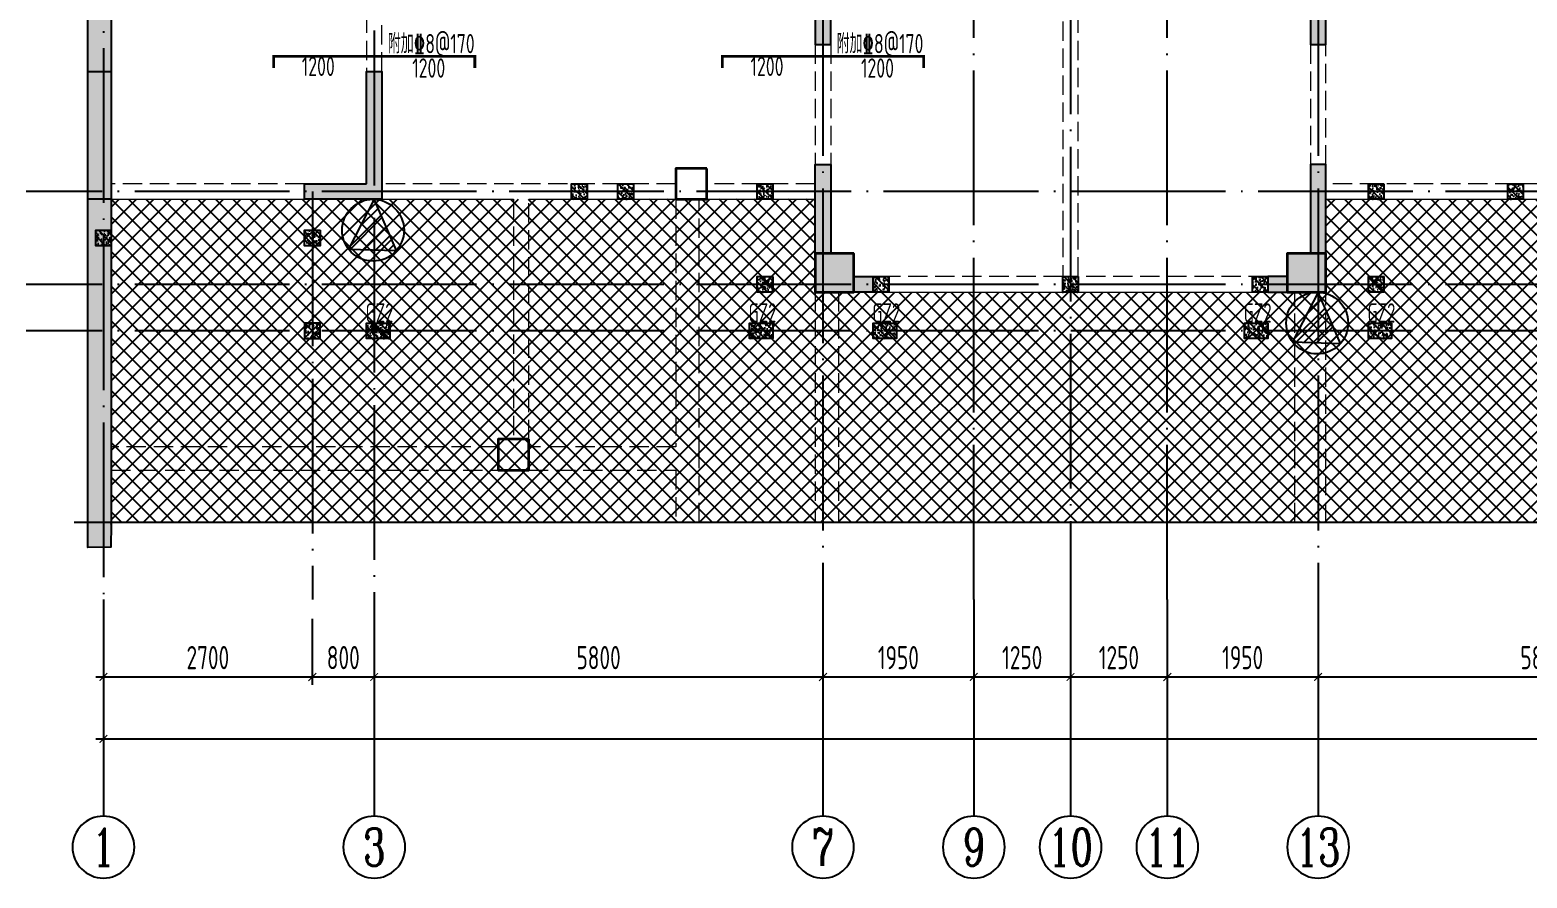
# Model space of a CAD drawing. Extents: x -668857 to 185752, y -270966 to 286822.
# Drawn here: x -207198 to -187848, y 194006 to 204970 of the extents above; entities that cross this region are included whole.
import ezdxf
from ezdxf.enums import TextEntityAlignment as Align

# ---------------------------------------------------------------- set-up
doc = ezdxf.new("R2010")
doc.units = 0
doc.header["$LTSCALE"] = 1000
doc.linetypes.add('DASH', pattern=[0.35, 0.25, -0.1])
doc.linetypes.add('DOTE', pattern=[2.42, 2, -0.2, 0.02, -0.2])
doc.layers.get('0').update_dxf_attribs({"linetype": 'CONTINUOUS'})
doc.layers.get('DEFPOINTS').update_dxf_attribs({"linetype": 'CONTINUOUS'})
for name, color, linetype in [('A-AXIS', 1, 'CONTINUOUS'), ('A-DOTE', 10, 'DOTE'), ('AXIS_NUM', 7, 'CONTINUOUS'), ('ROOF', 183, 'CONTINUOUS'), ('S-B板填充', 251, 'CONTINUOUS'), ('S-B板配筋', 6, 'CONTINUOUS'), ('S-B板配筋号', 7, 'CONTINUOUS'), ('S-L主梁线', 4, 'DASH'), ('S-Q墙实线', 6, 'CONTINUOUS'), ('S-X详图标注', 3, 'CONTINUOUS'), ('S-Y一般标注', 3, 'CONTINUOUS'), ('S-Z柱实线', 6, 'CONTINUOUS'), ('S-构造柱', 212, 'CONTINUOUS'), ('S-构造柱编号', 130, 'CONTINUOUS'), ('THIN', 7, 'CONTINUOUS'), ('底图$0$PUB_HATCH', 252, 'CONTINUOUS')]:
    doc.layers.add(name, color=color, linetype=linetype)
doc.layers.add('板元', color=253, linetype='CONTINUOUS', lineweight=18)
doc.layers.add('配箍校核', color=34, linetype='CONTINUOUS', plot=False)
doc.styles.add('TSSD_Axis', font='complex.shx', dxfattribs={"width": 0.7, "bigfont": 'hztxt.shx'})
doc.styles.add('TSSD_DIMENSION', font='Tssdeng.shx', dxfattribs={"width": 0.7, "bigfont": 'tssdchn.shx'})
doc.styles.add('TSSD_REIN', font='tssdeng.shx', dxfattribs={"width": 0.7, "height": 300, "bigfont": 'tssdchn.shx'})
doc.dimstyles.new('TSSD_100_100', dxfattribs={"dimtxt": 300, "dimasz": 100, "dimexe": 100, "dimexo": 250, "dimgap": 100, "dimtad": 1, "dimdec": 0, "dimzin": 0, "dimdsep": 46, "dimtxsty": 'TSSD_DIMENSION', "dimblk": 'ARCHTICK', "dimcen": 0, "dimdle": 100, "dimclrt": 7, "dimadec": 0, "dimazin": 0, "dimtfac": 1, "dimtdec": 0, "dimtix": 1, "dimtmove": 2, "dimatfit": 3, "dimldrblk": 'ARCHTICK', "dimfxl": 1, "dimtolj": 1, "dimtzin": 0, "dimarcsym": 0})

# ---------------------------------------------------------------- blocks, each defined once
blk = doc.blocks.new('ts_axno')
at = {"color": 0, "linetype": 'ByBlock', "lineweight": -2}
blk.add_circle((0, 0), 0.5, dxfattribs=at)
at = {"color": 0, "linetype": 'ByBlock', "lineweight": -2, "style": 'TSSD_Axis', "width": 0.7}
blk.add_attdef('A', text='', height=0.6, dxfattribs=at).set_placement((0, 0), align=Align.MIDDLE_CENTER)
blk = doc.blocks.new('_ArchTick')
at = {"color": 0, "linetype": 'ByBlock', "const_width": 0.15}
blk.add_lwpolyline([(-0.5, -0.5), (0.5, 0.5)], dxfattribs=at)
blk = doc.blocks.new('*D868')
at = {"layer": 'DEFPOINTS', "color": 0, "transparency": 16777216}
for p in [(-219074, 307819), (-218274, 307819), (-218274, 306819)]:
    blk.add_point(p, dxfattribs=at)
at = {"layer": 'S-Y一般标注', "color": 0, "lineweight": -2, "transparency": 16777216}
for p, q in [((-219074, 307569), (-219074, 306719)), ((-218274, 307569), (-218274, 306719)), ((-219174, 306819), (-218174, 306819))]:
    blk.add_line(p, q, dxfattribs=at)
at = {"layer": 'S-Y一般标注', "color": 0, "lineweight": -2, "transparency": 16777216, "xscale": 100, "yscale": 100, "zscale": 100, "rotation": 180}
blk.add_blockref('_ArchTick', (-219074, 306819), dxfattribs=at)
at = {"layer": 'S-Y一般标注', "color": 0, "lineweight": -2, "transparency": 16777216, "xscale": 100, "yscale": 100, "zscale": 100}
blk.add_blockref('_ArchTick', (-218274, 306819), dxfattribs=at)
at = {"layer": 'S-Y一般标注', "color": 7, "transparency": 16777216, "insert": (-218674, 307069), "char_height": 300, "attachment_point": 5, "style": 'TSSD_DIMENSION'}
blk.add_mtext('\\A1;800', dxfattribs=at)
blk = doc.blocks.new('*D869')
at = {"layer": 'DEFPOINTS', "color": 0, "transparency": 16777216}
for p in [(-218274, 307819), (-212474, 307819), (-212474, 306819)]:
    blk.add_point(p, dxfattribs=at)
at = {"layer": 'S-Y一般标注', "color": 0, "lineweight": -2, "transparency": 16777216}
for p, q in [((-218274, 307569), (-218274, 306719)), ((-212474, 307569), (-212474, 306719)), ((-218374, 306819), (-212374, 306819))]:
    blk.add_line(p, q, dxfattribs=at)
at = {"layer": 'S-Y一般标注', "color": 0, "lineweight": -2, "transparency": 16777216, "xscale": 100, "yscale": 100, "zscale": 100, "rotation": 180}
blk.add_blockref('_ArchTick', (-218274, 306819), dxfattribs=at)
at = {"layer": 'S-Y一般标注', "color": 0, "lineweight": -2, "transparency": 16777216, "xscale": 100, "yscale": 100, "zscale": 100}
blk.add_blockref('_ArchTick', (-212474, 306819), dxfattribs=at)
at = {"layer": 'S-Y一般标注', "color": 7, "transparency": 16777216, "insert": (-215374, 307069), "char_height": 300, "attachment_point": 5, "style": 'TSSD_DIMENSION'}
blk.add_mtext('\\A1;5800', dxfattribs=at)
blk = doc.blocks.new('*D870')
at = {"layer": 'DEFPOINTS', "color": 0, "transparency": 16777216}
for p in [(-208024, 307819), (-206074, 307819), (-206074, 306819)]:
    blk.add_point(p, dxfattribs=at)
at = {"layer": 'S-Y一般标注', "color": 0, "lineweight": -2, "transparency": 16777216}
for p, q in [((-208024, 307569), (-208024, 306719)), ((-206074, 307569), (-206074, 306719)), ((-208124, 306819), (-205974, 306819))]:
    blk.add_line(p, q, dxfattribs=at)
at = {"layer": 'S-Y一般标注', "color": 0, "lineweight": -2, "transparency": 16777216, "xscale": 100, "yscale": 100, "zscale": 100, "rotation": 180}
blk.add_blockref('_ArchTick', (-208024, 306819), dxfattribs=at)
at = {"layer": 'S-Y一般标注', "color": 0, "lineweight": -2, "transparency": 16777216, "xscale": 100, "yscale": 100, "zscale": 100}
blk.add_blockref('_ArchTick', (-206074, 306819), dxfattribs=at)
at = {"layer": 'S-Y一般标注', "color": 7, "transparency": 16777216, "insert": (-207049, 307069), "char_height": 300, "attachment_point": 5, "style": 'TSSD_DIMENSION'}
blk.add_mtext('\\A1;1950', dxfattribs=at)
blk = doc.blocks.new('*D871')
at = {"layer": 'DEFPOINTS', "color": 0, "transparency": 16777216}
for p in [(-206074, 307819), (-200274, 307819), (-200274, 306819)]:
    blk.add_point(p, dxfattribs=at)
at = {"layer": 'S-Y一般标注', "color": 0, "lineweight": -2, "transparency": 16777216}
for p, q in [((-206074, 307569), (-206074, 306719)), ((-200274, 307569), (-200274, 306719)), ((-206174, 306819), (-200174, 306819))]:
    blk.add_line(p, q, dxfattribs=at)
at = {"layer": 'S-Y一般标注', "color": 0, "lineweight": -2, "transparency": 16777216, "xscale": 100, "yscale": 100, "zscale": 100, "rotation": 180}
blk.add_blockref('_ArchTick', (-206074, 306819), dxfattribs=at)
at = {"layer": 'S-Y一般标注', "color": 0, "lineweight": -2, "transparency": 16777216, "xscale": 100, "yscale": 100, "zscale": 100}
blk.add_blockref('_ArchTick', (-200274, 306819), dxfattribs=at)
at = {"layer": 'S-Y一般标注', "color": 7, "transparency": 16777216, "insert": (-203174, 307069), "char_height": 300, "attachment_point": 5, "style": 'TSSD_DIMENSION'}
blk.add_mtext('\\A1;5800', dxfattribs=at)
blk = doc.blocks.new('*D880')
at = {"layer": 'DEFPOINTS', "color": 0, "transparency": 16777216}
for p in [(-221774, 307819), (-171774, 307819), (-171774, 306019)]:
    blk.add_point(p, dxfattribs=at)
at = {"layer": 'S-Y一般标注', "color": 0, "lineweight": -2, "transparency": 16777216}
for p, q in [((-221774, 307569), (-221774, 305919)), ((-171774, 307569), (-171774, 305919)), ((-221874, 306019), (-171674, 306019))]:
    blk.add_line(p, q, dxfattribs=at)
at = {"layer": 'S-Y一般标注', "color": 0, "lineweight": -2, "transparency": 16777216, "xscale": 100, "yscale": 100, "zscale": 100, "rotation": 180}
blk.add_blockref('_ArchTick', (-221774, 306019), dxfattribs=at)
at = {"layer": 'S-Y一般标注', "color": 0, "lineweight": -2, "transparency": 16777216, "xscale": 100, "yscale": 100, "zscale": 100}
blk.add_blockref('_ArchTick', (-171774, 306019), dxfattribs=at)
at = {"layer": 'S-Y一般标注', "color": 7, "transparency": 16777216, "insert": (-196774, 306269), "char_height": 300, "attachment_point": 5, "style": 'TSSD_DIMENSION'}
blk.add_mtext('\\A1;50000', dxfattribs=at)
blk = doc.blocks.new('*D881')
at = {"layer": 'DEFPOINTS', "color": 0, "transparency": 16777216}
for p in [(-212474, 307819), (-210524, 307819), (-210524, 306819)]:
    blk.add_point(p, dxfattribs=at)
at = {"layer": 'S-Y一般标注', "color": 0, "lineweight": -2, "transparency": 16777216}
for p, q in [((-212474, 307569), (-212474, 306719)), ((-210524, 307569), (-210524, 306719)), ((-212574, 306819), (-210424, 306819))]:
    blk.add_line(p, q, dxfattribs=at)
at = {"layer": 'S-Y一般标注', "color": 0, "lineweight": -2, "transparency": 16777216, "xscale": 100, "yscale": 100, "zscale": 100, "rotation": 180}
blk.add_blockref('_ArchTick', (-212474, 306819), dxfattribs=at)
at = {"layer": 'S-Y一般标注', "color": 0, "lineweight": -2, "transparency": 16777216, "xscale": 100, "yscale": 100, "zscale": 100}
blk.add_blockref('_ArchTick', (-210524, 306819), dxfattribs=at)
at = {"layer": 'S-Y一般标注', "color": 7, "transparency": 16777216, "insert": (-211499, 307069), "char_height": 300, "attachment_point": 5, "style": 'TSSD_DIMENSION'}
blk.add_mtext('\\A1;1950', dxfattribs=at)
blk = doc.blocks.new('*D882')
at = {"layer": 'DEFPOINTS', "color": 0, "transparency": 16777216}
for p in [(-221774, 307819), (-219074, 307819), (-219074, 306819)]:
    blk.add_point(p, dxfattribs=at)
at = {"layer": 'S-Y一般标注', "color": 0, "lineweight": -2, "transparency": 16777216}
for p, q in [((-221774, 307569), (-221774, 306719)), ((-219074, 307569), (-219074, 306719)), ((-221874, 306819), (-218974, 306819))]:
    blk.add_line(p, q, dxfattribs=at)
at = {"layer": 'S-Y一般标注', "color": 0, "lineweight": -2, "transparency": 16777216, "xscale": 100, "yscale": 100, "zscale": 100, "rotation": 180}
blk.add_blockref('_ArchTick', (-221774, 306819), dxfattribs=at)
at = {"layer": 'S-Y一般标注', "color": 0, "lineweight": -2, "transparency": 16777216, "xscale": 100, "yscale": 100, "zscale": 100}
blk.add_blockref('_ArchTick', (-219074, 306819), dxfattribs=at)
at = {"layer": 'S-Y一般标注', "color": 7, "transparency": 16777216, "insert": (-220424, 307069), "char_height": 300, "attachment_point": 5, "style": 'TSSD_DIMENSION'}
blk.add_mtext('\\A1;2700', dxfattribs=at)
blk = doc.blocks.new('*D899')
at = {"layer": 'DEFPOINTS', "color": 0, "transparency": 16777216}
for p in [(-210524, 307819), (-209274, 307819), (-209274, 306819)]:
    blk.add_point(p, dxfattribs=at)
at = {"layer": 'S-Y一般标注', "color": 0, "lineweight": -2, "transparency": 16777216}
for p, q in [((-210524, 307569), (-210524, 306719)), ((-209274, 307569), (-209274, 306719)), ((-210624, 306819), (-209174, 306819))]:
    blk.add_line(p, q, dxfattribs=at)
at = {"layer": 'S-Y一般标注', "color": 0, "lineweight": -2, "transparency": 16777216, "xscale": 100, "yscale": 100, "zscale": 100, "rotation": 180}
blk.add_blockref('_ArchTick', (-210524, 306819), dxfattribs=at)
at = {"layer": 'S-Y一般标注', "color": 0, "lineweight": -2, "transparency": 16777216, "xscale": 100, "yscale": 100, "zscale": 100}
blk.add_blockref('_ArchTick', (-209274, 306819), dxfattribs=at)
at = {"layer": 'S-Y一般标注', "color": 7, "transparency": 16777216, "insert": (-209899, 307069), "char_height": 300, "attachment_point": 5, "style": 'TSSD_DIMENSION'}
blk.add_mtext('\\A1;1250', dxfattribs=at)
blk = doc.blocks.new('*D900')
at = {"layer": 'DEFPOINTS', "color": 0, "transparency": 16777216}
for p in [(-209274, 307819), (-208024, 307819), (-208024, 306819)]:
    blk.add_point(p, dxfattribs=at)
at = {"layer": 'S-Y一般标注', "color": 0, "lineweight": -2, "transparency": 16777216}
for p, q in [((-209274, 307569), (-209274, 306719)), ((-208024, 307569), (-208024, 306719)), ((-209374, 306819), (-207924, 306819))]:
    blk.add_line(p, q, dxfattribs=at)
at = {"layer": 'S-Y一般标注', "color": 0, "lineweight": -2, "transparency": 16777216, "xscale": 100, "yscale": 100, "zscale": 100, "rotation": 180}
blk.add_blockref('_ArchTick', (-209274, 306819), dxfattribs=at)
at = {"layer": 'S-Y一般标注', "color": 0, "lineweight": -2, "transparency": 16777216, "xscale": 100, "yscale": 100, "zscale": 100}
blk.add_blockref('_ArchTick', (-208024, 306819), dxfattribs=at)
at = {"layer": 'S-Y一般标注', "color": 7, "transparency": 16777216, "insert": (-208649, 307069), "char_height": 300, "attachment_point": 5, "style": 'TSSD_DIMENSION'}
blk.add_mtext('\\A1;1250', dxfattribs=at)
blk = doc.blocks.new('20210825.04523959')
at = {"layer": 'S-X详图标注'}
h = blk.add_hatch(dxfattribs=at)
h.set_pattern_fill('METAL', color=256, scale=30, style=0)
h.set_pattern_definition([(45, (128135.16, -210953.7), (-84.852814, 84.852814), [])])
h.paths.add_polyline_path([(16600, 800), (16269, 157), (16888, 137)])
for p, q in [((4398, 2000), (4067, 1357)), ((4686, 1337), (4398, 2000)), ((4067, 1357), (4686, 1337))]:
    blk.add_line(p, q, dxfattribs=at)
at = {"layer": 'S-X详图标注', "linetype": 'Continuous'}
for p, q in [((4093, 1356), (4500, 1764)), ((4218, 1651), (4449, 1882)), ((4257, 1351), (4552, 1645)), ((4422, 1345), (4603, 1527)), ((4586, 1340), (4655, 1409))]:
    blk.add_line(p, q, dxfattribs=at)
at = {"layer": 'S-X详图标注'}
blk.add_lwpolyline([(16600, 800), (16269, 157), (16888, 137), (16600, 800)], dxfattribs=at)
for centre in [(4385, 1600), (16587, 400)]:
    blk.add_circle(centre, 400, dxfattribs=at)
blk = doc.blocks.new('20210730.02141516')
at = {"layer": 'S-构造柱'}
h = blk.add_hatch(dxfattribs=at)
h.set_pattern_fill('ARMORED', color=256, scale=15, angle=-90, style=0)
h.set_pattern_definition([(320, (-154189.41, 3278673.45), (-9.4128202, -107.5890274), [11.25, -123.75]), (265, (-154189.41, 3278673.45), (112.82882, 20.8127), [9, -99]), (10.4514, (-154190.19, 3278664.49), (103.4159313, -86.7764073), [9.5610285, -105.1713168]), (316.1842, (-154159.41, 3278673.45), (-24.827852, -160.0861573), [16.875, -185.625]), (6.6356, (-154161.48, 3278660.11), (146.117681, -140.199406), [14.341543, -157.75695]), (261.1842, (-154159.41, 3278673.45), (146.11779, -140.199292), [13.5, -148.5]), (291, (-154166.91, 3278658.45), (-60.3928336, -89.5360578), [11.25, -123.75]), (236, (-154166.91, 3278658.45), (108.7725068, -36.4972998), [9, -99]), (341.4514, (-154171.94, 3278650.99), (48.3795745, -126.0333943), [9.5610285, -105.1713168]), (307.5, (-154189.41, 3278673.454), (49.93407807, -1.8239783), [0, -97.8, 0, -100.5, 0, -99.375]), (277.5, (-154189.41, 3278673.454), (59.1617568, -39.4604306), [0, -57.3, 0, -95.55, 0, -37.875]), (237.5, (-154189.41, 3278706.904), (-3.38323076, -80.07336543), [0, -37.5, 0, -117, 0, -155.25]), (227.5, (-154189.41, 3278721.904), (15.0157473, -87.4779254), [0, -48.75, 0, -77.7, 0, -110.25]), (315, (-154189.41, 3278673.454), (53.0330086, 53.0330086), [])])
h.paths.add_polyline_path([(200, 200), (200, 0), (0, 0), (0, 200)])
blk.add_lwpolyline([(200, 200), (200, 0), (0, 0), (0, 200)], close=True, dxfattribs=at)
blk = doc.blocks.new('20210809.18224761')
at = {"layer": 'S-构造柱'}
h = blk.add_hatch(dxfattribs=at)
h.set_pattern_fill('ARMORED', color=256, scale=15, angle=-90, style=0)
h.set_pattern_definition([(320, (-154189.41, 3278673.45), (-9.4128202, -107.5890274), [11.25, -123.75]), (265, (-154189.41, 3278673.45), (112.82882, 20.8127), [9, -99]), (10.4514, (-154190.19, 3278664.49), (103.4159313, -86.7764073), [9.5610285, -105.1713168]), (316.1842, (-154159.41, 3278673.45), (-24.827852, -160.0861573), [16.875, -185.625]), (6.6356, (-154161.48, 3278660.11), (146.117681, -140.199406), [14.341543, -157.75695]), (261.1842, (-154159.41, 3278673.45), (146.11779, -140.199292), [13.5, -148.5]), (291, (-154166.91, 3278658.45), (-60.3928336, -89.5360578), [11.25, -123.75]), (236, (-154166.91, 3278658.45), (108.7725068, -36.4972998), [9, -99]), (341.4514, (-154171.94, 3278650.99), (48.3795745, -126.0333943), [9.5610285, -105.1713168]), (307.5, (-154189.41, 3278673.454), (49.93407807, -1.8239783), [0, -97.8, 0, -100.5, 0, -99.375]), (277.5, (-154189.41, 3278673.454), (59.1617568, -39.4604306), [0, -57.3, 0, -95.55, 0, -37.875]), (237.5, (-154189.41, 3278706.904), (-3.38323076, -80.07336543), [0, -37.5, 0, -117, 0, -155.25]), (227.5, (-154189.41, 3278721.904), (15.0157473, -87.4779254), [0, -48.75, 0, -77.7, 0, -110.25]), (315, (-154189.41, 3278673.454), (53.0330086, 53.0330086), [])])
h.paths.add_polyline_path([(300, 200), (300, 0), (0, 0), (0, 200)])
blk.add_lwpolyline([(300, 200), (300, 0), (0, 0), (0, 200)], close=True, dxfattribs=at)
blk = doc.blocks.new('20210809.18235135')
at = {"layer": '配箍校核'}
blk.add_blockref('20210809.18224761', (12, 0), dxfattribs=at)
at = {"layer": 'S-构造柱编号', "color": 2, "linetype": 'ByBlock', "style": 'TSSD_REIN', "width": 0.65}
blk.add_text('GZ2', height=250, dxfattribs=at).set_placement((0, 206, 0))
blk = doc.blocks.new('20210809.18285270')
at = {"layer": 'ROOF'}
for p in [(6150, 1800), (6750, 1800), (8550, 1800), (16450, 1800), (18250, 1800), (10050, 600), (12500, 600), (14950, 600), (16450, 600)]:
    blk.add_blockref('20210730.02141516', p, dxfattribs=at)
at = {"layer": 'ROOF', "rotation": 359.9999999538236}
for p in [(0, 1200), (2700, 1200), (8550, 600)]:
    blk.add_blockref('20210730.02141516', p, dxfattribs=at)
at = {"layer": 'ROOF', "xscale": -1, "rotation": 4.61764226855621e-08}
blk.add_blockref('20210730.02141516', (2900, 0), dxfattribs=at)
at = {"layer": '配箍校核'}
for p in [(3488, 0), (8438, 0), (10038, 0), (14838, 0), (16438, 0)]:
    blk.add_blockref('20210809.18235135', p, dxfattribs=at)
blk = doc.blocks.new('20210825.01395608')
at = {"layer": 'A-AXIS'}
for p, q in [((83598.7, -255388.1), (83598.7, -258188.1)), ((87098.7, -255388.1), (87098.7, -258188.1)), ((92898.7, -255388.1), (92898.7, -258188.1)), ((94848.7, -255388.1), (94848.7, -258188.1)), ((96098.7, -255388.2), (96098.7, -258188.2)), ((97348.7, -255388.1), (97348.7, -258188.1)), ((99298.7, -255388.1), (99298.7, -258188.1))]:
    blk.add_line(p, q, dxfattribs=at)
at = {"layer": 'A-DOTE'}
for p, q in [((83598.7, -233739.7), (83598.7, -255388.1)), ((92898.9, -242813.2), (92898.7, -255388.1)), ((99298.5, -242813.2), (99298.7, -255388.1)), ((94848.7, -255388.1), (94848.7, -245013.2)), ((97348.7, -255388.1), (97348.7, -245013.2)), ((87098.7, -245613.2), (87098.7, -255388.1)), ((96098.7, -247113.2), (96098.7, -255388.1)), ((136822.6, -250113.2), (82598.7, -250113.2)), ((86298.7, -250113.2), (86298.7, -255388.1)), ((136822.6, -251313.2), (82598.7, -251313.2)), ((136822.6, -251913.2), (82598.7, -251913.2))]:
    blk.add_line(p, q, dxfattribs=at)
at = {"layer": 'A-AXIS'}
ref = blk.add_blockref('ts_axno', (83598.7, -258588.1), dxfattribs=dict(at, xscale=-800, yscale=800, zscale=800, rotation=180))
ref.add_attrib('1', '1', dxfattribs={"layer": 'AXIS_NUM', "height": 480, "style": 'TSSD_Axis', "width": 0.7}).set_placement((83598.7, -258588.1), align=Align.MIDDLE_CENTER)
ref = blk.add_blockref('ts_axno', (87098.7, -258588.1), dxfattribs=dict(at, xscale=-800, yscale=800, zscale=800, rotation=180))
ref.add_attrib('2', '3', dxfattribs={"layer": 'AXIS_NUM', "height": 480, "style": 'TSSD_Axis', "width": 0.7}).set_placement((87098.7, -258588.1), align=Align.MIDDLE_CENTER)
ref = blk.add_blockref('ts_axno', (92898.7, -258588.1), dxfattribs=dict(at, xscale=-800, yscale=800, zscale=800, rotation=180))
ref.add_attrib('5', '7', dxfattribs={"layer": 'AXIS_NUM', "height": 480, "style": 'TSSD_Axis', "width": 0.7}).set_placement((92898.7, -258588.1), align=Align.MIDDLE_CENTER)
ref = blk.add_blockref('ts_axno', (94848.7, -258588.1), dxfattribs=dict(at, xscale=-800, yscale=800, zscale=800, rotation=180))
ref.add_attrib('19', '9', dxfattribs={"layer": 'AXIS_NUM', "height": 480, "style": 'TSSD_Axis', "width": 0.7}).set_placement((94848.7, -258588.1), align=Align.MIDDLE_CENTER)
ref = blk.add_blockref('ts_axno', (96098.7, -258588.2), dxfattribs=dict(at, xscale=-800, yscale=800, zscale=800, rotation=180))
ref.add_attrib('8', '10', dxfattribs={"layer": 'AXIS_NUM', "height": 480, "style": 'TSSD_Axis', "width": 0.7}).set_placement((96098.7, -258588.2), align=Align.MIDDLE_CENTER)
ref = blk.add_blockref('ts_axno', (97348.7, -258588.1), dxfattribs=dict(at, xscale=-800, yscale=800, zscale=800, rotation=180))
ref.add_attrib('19', '11', dxfattribs={"layer": 'AXIS_NUM', "height": 480, "style": 'TSSD_Axis', "width": 0.7}).set_placement((97348.7, -258588.1), align=Align.MIDDLE_CENTER)
ref = blk.add_blockref('ts_axno', (99298.7, -258588.1), dxfattribs=dict(at, xscale=-800, yscale=800, zscale=800, rotation=180))
ref.add_attrib('8', '13', dxfattribs={"layer": 'AXIS_NUM', "height": 480, "style": 'TSSD_Axis', "width": 0.7}).set_placement((99298.7, -258588.1), align=Align.MIDDLE_CENTER)
at = {"layer": 'S-Y一般标注'}
for base, p1, p2, picture, middle in [((133598.7, -257188.1), (83598.7, -255388.1), (133598.7, -255388.1), '*D880', (108598.7, -256938.1)), ((86298.7, -256388.1), (83598.7, -255388.1), (86298.7, -255388.1), '*D882', (84948.7, -256138.1)), ((87098.7, -256388.1), (86298.7, -255388.1), (87098.7, -255388.1), '*D868', (86698.7, -256138.1)), ((92898.7, -256388.1), (87098.7, -255388.1), (92898.7, -255388.1), '*D869', (89998.7, -256138.1)), ((94848.7, -256388.1), (92898.7, -255388.1), (94848.7, -255388.1), '*D881', (93873.7, -256138.1)), ((96098.7, -256388.1), (94848.7, -255388.1), (96098.7, -255388.1), '*D899', (95473.7, -256138.1)), ((97348.7, -256388.1), (96098.7, -255388.1), (97348.7, -255388.1), '*D900', (96723.7, -256138.1)), ((99298.7, -256388.1), (97348.7, -255388.1), (99298.7, -255388.1), '*D870', (98323.7, -256138.1)), ((105098.7, -256388.1), (99298.7, -255388.1), (105098.7, -255388.1), '*D871', (102198.7, -256138.1))]:
    dim = blk.add_linear_dim(base=base, p1=p1, p2=p2, dimstyle='TSSD_100_100', dxfattribs=at)
    dim.commit()
    dim.dimension.update_dxf_attribs({"geometry": picture, "text_midpoint": middle, "insert": (305372.3, -563207.3)})

msp = doc.modelspace()

# ---------------------------------------------------------------- hatches: boundary and pattern name
at = {"layer": 'S-B板填充'}
h = msp.add_hatch(dxfattribs=at)
h.set_pattern_fill('HOLE_MATETIEL', color=252, scale=50, style=0)
h.set_pattern_definition([(45, (0, 0), (-112.2532, 112.2532), []), (135, (0, 0), (-112.2532, -112.2532), [])])
h.paths.add_polyline_path([(-154023.99, 210280.89), (-155735.28, 210280.89), (-155735.28, 218254.45), (-195047.9, 218254.45), (-195047.9, 215480.89), (-192247.9, 215480.89), (-192247.9, 212080.89), (-189347.9, 212080.89), (-189347.9, 209680.89), (-187896.18, 209680.89), (-187847.9, 210280.89), (-174647.9, 210280.89), (-174647.9, 209680.89), (-173147.9, 209680.89), (-173147.9, 212080.89), (-170247.9, 212080.89), (-170247.9, 213680.89), (-170497.9, 213680.89), (-170497.9, 214180.89), (-166447.9, 214180.89), (-166447.9, 212080.89), (-164347.9, 212080.89), (-164347.9, 209680.89), (-162847.9, 209680.89), (-162847.9, 210280.89), (-156147.9, 210280.89), (-156147.9, 203280.89), (-155847.9, 203280.89), (-155847.9, 202777.89), (-165447.9, 202780.89), (-165447.9, 201580.89), (-172047.9, 201580.89), (-172047.9, 202780.89), (-190447.9, 202780.89), (-190447.9, 201580.89), (-197047.9, 201580.89), (-197047.9, 202780.89), (-206147.9, 202780.89), (-206147.9, 198606.02), (-202285.28, 198606.02), (-185785.28, 198606.02), (-185785.28, 198606.02), (-154026.3, 198606.02)])
at = {"layer": '底图$0$PUB_HATCH', "linetype": 'ByBlock'}
h = msp.add_hatch(dxfattribs=at)
h.set_pattern_fill('钢筋混凝土', color=8, scale=50)
h.set_pattern_definition([(45, (-1102785.41, 465451.47), (-88.388348, 88.388348), []), (50, (-1102785.4, 465451.47), (358.63009, -31.37607), [37.5, -412.5]), (355, (-1102785.4, 465451.47), (-69.37567, 376.09607), [30, -330]), (100.4514, (-1102755.53, 465448.85), (289.25469, 344.71977), [31.8701, -350.57106]), (46.1842, (-1102785.4, 465551.47), (533.62052, -82.7595), [56.25, -618.75]), (96.6356, (-1102740.94, 465544.57), (467.33135, 487.05894), [47.80514, -525.8565]), (351.1842, (-1102785.4, 465551.47), (467.33097, 487.0593), [45, -495]), (21, (-1102735.4, 465526.47), (298.45353, -201.309445), [37.5, -412.5]), (326, (-1102735.4, 465526.47), (121.65767, 362.57502), [30, -330]), (71.4514, (-1102710.54, 465509.7), (420.11131, 161.26525), [31.8701, -350.57106]), (37.5, (-1102785.41, 465451.47), (6.079928, 166.446927), [0, -326, 0, -335, 0, -331.25]), (7.5, (-1102785.41, 465451.47), (131.53477, 197.205856), [0, -191, 0, -318.5, 0, -126.25]), (327.5, (-1102896.91, 465451.47), (266.911218, -11.277436), [0, -125, 0, -390, 0, -517.5]), (317.5, (-1102946.91, 465451.47), (291.593085, 50.05249), [0, -162.5, 0, -259, 0, -367.5])])
h.paths.add_polyline_path([(-206447.78, 212075.9), (-199647.9, 212080.89), (-199647.9, 214280.89), (-195347.9, 214280.89), (-195347.9, 218418.99), (-195047.9, 218418.99), (-195047.9, 213980.89), (-199347.9, 213980.89), (-199347.9, 211780.89), (-206147.78, 211775.9), (-206147.78, 198580.93), (-206147.78, 198585.92), (-206150.36, 198283.6), (-206447.78, 198280.93)])
at = {"layer": '底图$0$PUB_HATCH'}
for points in [[(-190647.9, 206680.88), (-191047.9, 206680.88), (-191047.9, 206480.88), (-190647.9, 206480.88), (-190647.9, 204780.89), (-190447.9, 204780.88), (-190447.9, 206680.88)], [(-197047.9, 206530.88), (-197447.9, 206530.88), (-197447.9, 206330.88), (-197047.9, 206330.88), (-197047.9, 204780.89), (-196847.9, 204780.88), (-196847.9, 206530.88)], [(-206147.9, 202780.89), (-206447.9, 202780.89), (-206447.9, 204430.89), (-206147.9, 204430.89)], [(-202847.9, 202980.89), (-202847.9, 204430.89), (-202647.9, 204430.89), (-202647.9, 202780.89), (-203647.9, 202780.89), (-203647.9, 202980.89)], [(-197047.9, 201580.89), (-197047.9, 203230.89), (-196847.9, 203230.89), (-196847.9, 202080.89), (-196547.9, 202080.89), (-196547.9, 201780.89), (-196297.9, 201780.89), (-196297.9, 201580.89)], [(-190447.9, 201580.89), (-190447.9, 203230.89), (-190647.9, 203230.89), (-190647.9, 202080.89), (-190947.9, 202080.89), (-190947.9, 201780.89), (-191197.9, 201780.89), (-191197.9, 201580.89)]]:
    msp.add_hatch(color=256, dxfattribs=at).paths.add_polyline_path(points)

# ---------------------------------------------------------------- linework, layer by layer
at = {"layer": 'S-B板配筋', "lineweight": 35, "const_width": 35}
for points in [[(-204047.9, 204477.63), (-204047.9, 204627.63), (-201447.9, 204627.63), (-201447.9, 204477.63)], [(-198247.92, 204477.63), (-198247.92, 204627.63), (-195647.92, 204627.63), (-195647.92, 204477.63)]]:
    msp.add_lwpolyline(points, dxfattribs=at)
at = {"layer": 'S-L主梁线', "linetype": 'DASH', "lineweight": 18}
for p, q in [((-202847.88, 207280.89), (-202847.88, 204430.9)), ((-202647.88, 204430.9), (-202647.88, 207280.89)), ((-193847.88, 205780.89), (-193847.88, 201780.89)), ((-193647.88, 201780.89), (-193647.88, 205780.89)), ((-197047.89, 204780.89), (-197047.9, 203230.89)), ((-196847.9, 204780.88), (-196847.9, 203230.89)), ((-190647.89, 204780.89), (-190647.9, 203230.89)), ((-190447.9, 203230.89), (-190447.89, 204780.88)), ((-203647.88, 202980.89), (-206147.9, 202980.89)), ((-200947.9, 202980.89), (-202647.88, 202980.89)), ((-198847.89, 202980.89), (-200947.9, 202980.89)), ((-197047.9, 202980.89), (-198447.89, 202980.89)), ((-186260.28, 202980.89), (-190447.9, 202980.89)), ((-200947.9, 202780.89), (-200947.9, 199680.93)), ((-200747.9, 199680.93), (-200747.9, 202780.89)), ((-198847.89, 202777.89), (-198847.89, 199580.93)), ((-198547.89, 199480.93), (-198547.89, 202777.89)), ((-193847.88, 201780.89), (-196297.89, 201780.89)), ((-191197.89, 201780.89), (-193647.88, 201780.89)), ((-197047.9, 201580.89), (-197047.9, 198606.02)), ((-196747.9, 201580.89), (-196747.9, 198606.02)), ((-190847.9, 198606.02), (-190847.9, 201580.89)), ((-190447.9, 198606.02), (-190447.9, 201580.89)), ((-201147.9, 199580.93), (-206147.9, 199580.93)), ((-198847.89, 199580.93), (-200747.9, 199580.93)), ((-198547.89, 198606.02), (-198547.89, 199480.93)), ((-206147.9, 199280.93), (-201147.9, 199280.93)), ((-200747.9, 199280.93), (-198847.89, 199280.93)), ((-198847.89, 199280.93), (-198847.89, 198606.02))]:
    msp.add_line(p, q, dxfattribs=at)
at = {"layer": 'S-L主梁线', "linetype": 'ByBlock', "lineweight": 18}
for p, q in [((-206147.9, 202780.89), (-203647.88, 202780.89)), ((-202647.88, 202780.89), (-200947.9, 202780.89)), ((-200747.9, 202780.89), (-198847.89, 202780.89)), ((-198447.89, 202780.89), (-197047.9, 202780.89)), ((-190447.9, 202780.89), (-186260.28, 202780.89)), ((-196297.89, 201580.89), (-193747.88, 201580.89)), ((-193747.88, 201580.89), (-191197.89, 201580.89))]:
    msp.add_line(p, q, dxfattribs=at)
at = {"layer": 'S-Q墙实线', "linetype": 'ByBlock'}
msp.add_lwpolyline([(-206447.78, 212075.9), (-199647.9, 212080.89), (-199647.9, 214280.89), (-195347.9, 214280.89), (-195347.9, 218418.99), (-195047.9, 218418.99), (-195047.9, 213980.89), (-199347.9, 213980.89), (-199347.9, 211780.89), (-206147.78, 211775.9), (-206147.78, 198580.93), (-206147.78, 198585.92), (-206150.36, 198283.6), (-206150.36, 198283.6), (-206150.36, 198283.6), (-206447.78, 198280.93)], close=True, dxfattribs=at)
at = {"layer": 'S-Q墙实线', "color": 6}
for points in [[(-190647.9, 206680.88), (-191047.9, 206680.88), (-191047.9, 206480.88), (-190647.9, 206480.88), (-190647.9, 204780.89), (-190447.9, 204780.88), (-190447.9, 206680.88), (-190647.9, 206680.88)], [(-197047.9, 206530.88), (-197447.9, 206530.88), (-197447.9, 206330.88), (-197047.9, 206330.88), (-197047.9, 204780.89), (-196847.9, 204780.88), (-196847.9, 206530.88), (-197047.9, 206530.88)]]:
    msp.add_lwpolyline(points, dxfattribs=at)
for points in [[(-206147.9, 202780.89), (-206447.9, 202780.89), (-206447.9, 204430.89), (-206147.9, 204430.89)], [(-202847.9, 202980.89), (-202847.9, 204430.89), (-202647.9, 204430.89), (-202647.9, 202780.89), (-203647.9, 202780.89), (-203647.9, 202980.89)], [(-197047.9, 201580.89), (-197047.9, 203230.89), (-196847.9, 203230.89), (-196847.9, 202080.89), (-196547.9, 202080.89), (-196547.9, 201780.89), (-196297.9, 201780.89), (-196297.9, 201580.89)], [(-190447.9, 201580.89), (-190447.9, 203230.89), (-190647.9, 203230.89), (-190647.9, 202080.89), (-190947.9, 202080.89), (-190947.9, 201780.89), (-191197.9, 201780.89), (-191197.9, 201580.89)]]:
    msp.add_lwpolyline(points, close=True, dxfattribs=at)
at = {"layer": 'S-Z柱实线', "color": 2, "lineweight": 35}
for points in [[(-198447.89, 203180.89), (-198847.89, 203180.89), (-198847.89, 202780.89), (-198447.89, 202780.89)], [(-196547.9, 202080.89), (-197047.9, 202080.89), (-197047.9, 201580.89), (-196547.9, 201580.89)], [(-190447.9, 202080.89), (-190947.9, 202080.89), (-190947.9, 201580.89), (-190447.9, 201580.89)], [(-200747.9, 199680.93), (-201147.9, 199680.93), (-201147.9, 199280.93), (-200747.9, 199280.93)]]:
    msp.add_lwpolyline(points, close=True, dxfattribs=at)
at = {"layer": 'THIN'}
msp.add_lwpolyline([(-206627.9, 198606.02), (-180315.95, 198606.02), (-180245.95, 198826.02), (-180125.95, 198386.02), (-180055.95, 198606.02), (-153743.99, 198606.02)], dxfattribs=at)

# ---------------------------------------------------------------- block references
at = {"layer": 'A-DOTE'}
msp.add_blockref('20210825.01395608', (-289846.6, 452994.14), dxfattribs=at)
at = {"layer": '板元'}
msp.add_blockref('20210825.04523959', (-207147.68, 200781.03), dxfattribs=at)
at = {"layer": '配箍校核'}
msp.add_blockref('20210809.18285270', (-206347.9, 200980.73), dxfattribs=at)

# ---------------------------------------------------------------- texts
at = {"layer": 'S-B板配筋号', "color": 1, "style": 'TSSD_REIN', "width": 0.7}
for p in [(-202571.3, 204668.19), (-196771.32, 204668.19)]:
    msp.add_text('附加%%1328@170', height=250, dxfattribs=at).set_placement(p)
at = {"layer": 'S-B板配筋号', "style": 'TSSD_REIN', "width": 0.7}
for p in [(-203471.07, 204624.61), (-202043.43, 204602.31), (-197671.09, 204624.61), (-196243.45, 204602.31)]:
    msp.add_text('1200', height=250, dxfattribs=at).set_placement(p, align=Align.TOP_CENTER)

doc.saveas('drawing.dxf')
